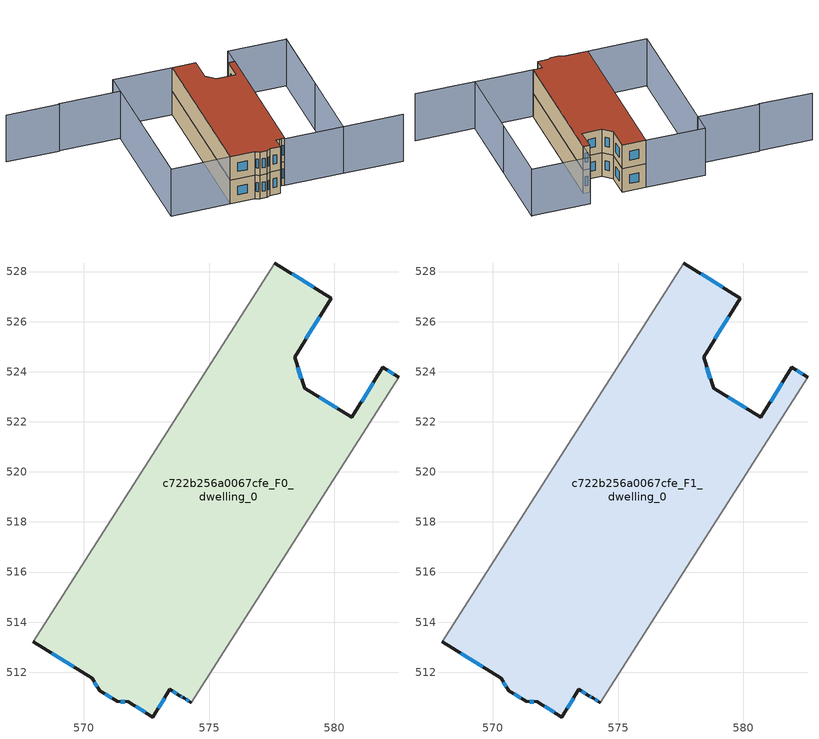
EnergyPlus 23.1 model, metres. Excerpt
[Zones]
c722b256a0067cfe_F0_dwelling_0
 floor ground (EU_floor_Construction): 579.88,526.94 578.41,524.57 578.81,523.34 580.7,522.17 581.94,524.17 582.57,523.78 574.3,510.79 573.99,510.98 573.83,511.07 573.44,511.31 572.76,510.21 571.77,510.82 571.34,510.83 570.64,511.26 570.33,511.76 567.98,513.21 577.62,528.34 z0
 wall outside (EU_wall_Construction): 567.98,513.21 570.33,511.76 570.64,511.26 571.34,510.83 571.77,510.82 572.76,510.21 573.44,511.31 573.83,511.07 573.99,510.98 574.3,510.79 / 582.57,523.78 581.94,524.17 580.7,522.17 578.81,523.34 578.41,524.57 579.88,526.94 577.62,528.34 z0:3
 wall adiabatic (EU_wall_Construction): 577.62,528.34 567.98,513.21 / 574.3,510.79 582.57,523.78 z0:3
 window (EU_Window_Construction): 571.47,510.83 571.64,510.82 / 570.86,511.13 571.12,510.97 / 570.43,511.61 570.54,511.42 / 568.71,512.76 569.6,512.21 / 579.17,527.37 578.32,527.9 / 578.87,525.31 579.42,526.2 / 578.69,523.73 578.54,524.19 / 580.11,522.54 579.4,522.98 / 581.56,523.55 581.09,522.8 / 582.38,523.91 582.14,524.05 / 574.08,510.92 574.2,510.85 / 573.88,511.04 573.94,511.01 / 573.56,511.24 573.71,511.14 / 572.97,510.55 573.23,510.97 / 572.08,510.63 572.45,510.4 z0.93:2.07
c722b256a0067cfe_F1_dwelling_0
 floor to c722b256a0067cfe_F0_dwelling_0 (EU_floor_Construction): 579.88,526.94 578.41,524.57 578.81,523.34 580.7,522.17 581.94,524.17 582.57,523.78 574.3,510.79 573.99,510.98 573.83,511.07 573.44,511.31 572.76,510.21 571.77,510.82 571.34,510.83 570.64,511.26 570.33,511.76 567.98,513.21 577.62,528.34 z3
 wall outside (EU_wall_Construction): 567.98,513.21 570.33,511.76 570.64,511.26 571.34,510.83 571.77,510.82 572.76,510.21 573.44,511.31 573.83,511.07 573.99,510.98 574.3,510.79 / 582.57,523.78 581.94,524.17 580.7,522.17 578.81,523.34 578.41,524.57 579.88,526.94 577.62,528.34 z3:6
 wall adiabatic (EU_wall_Construction): 577.62,528.34 567.98,513.21 / 574.3,510.79 582.57,523.78 z3:6
 window (EU_Window_Construction): 571.47,510.83 571.64,510.82 / 570.86,511.13 571.12,510.97 / 570.43,511.61 570.54,511.42 / 568.71,512.76 569.6,512.21 / 579.17,527.37 578.32,527.9 / 578.87,525.31 579.42,526.2 / 578.69,523.73 578.54,524.19 / 580.11,522.54 579.4,522.98 / 581.56,523.55 581.09,522.8 / 582.38,523.91 582.14,524.05 / 574.08,510.92 574.2,510.85 / 573.88,511.04 573.94,511.01 / 573.56,511.24 573.71,511.14 / 572.97,510.55 573.23,510.97 / 572.08,510.63 572.45,510.4 z3.93:5.07
 roof outside (EU_roof_Construction): 574.3,510.79 582.57,523.78 581.94,524.17 580.7,522.17 578.81,523.34 578.41,524.57 579.88,526.94 577.62,528.34 567.98,513.21 570.33,511.76 570.64,511.26 571.34,510.83 571.77,510.82 572.76,510.21 573.44,511.31 573.83,511.07 573.99,510.98 z6
shading: 559.82,536.87 564.88,533.65 / 585.5,503.58 579.81,507.2 / 564.92,533.72 570.76,530.01 / 570.76,530.01 562.38,516.85 / 579.81,507.2 589.26,522.03 / 589.25,522.02 579.81,507.2 / 579.81,507.2 574.26,510.73 / 574.26,510.73 583.7,525.55 / 583.7,525.55 589.25,522.02 / 577.62,528.34 567.98,513.21 / 567.98,513.21 562.35,516.8 / 562.35,516.8 571.98,531.93 / 571.98,531.93 577.62,528.34 z0:6
[Building]
EU S2 Campaign: North Axis=0; Terrain=City; Solar Distribution=FullExterior
[Site:Location]
Montreal-Trudeau.Intl.AP: Latitude=45.4667; Longitude=-73.75; Time Zone=-5; Elevation=36
[SizingPeriod:WeatherFileDays]
AnnualSizingPeriod: Begin Month=1; Begin Day of Month=1; End Month=12; End Day of Month=31; Day of Week for Start Day=Monday; Use Weather File Daylight Saving Period=No; Use Weather File Rain and Snow Indicators=No
[MATERIAL]
EU_InternalMass_Material: Roughness=MediumRough; Thickness=0.1; Conductivity=1; Density=1800; Specific Heat=900; Thermal Absorptance=0.9; Solar Absorptance=0.7; Visible Absorptance=0.7
[MATERIAL:NOMASS] Roughness=MediumRough; Thermal Absorptance=0.9; Solar Absorptance=0.7; Visible Absorptance=0.7
Name | Thermal Resistance
EU_wall_NoMass; EU_floor_NoMass | 1.51479
EU_roof_NoMass | 2.84114
[WINDOWMATERIAL:SIMPLEGLAZINGSYSTEM]
EU_Window_SimpleGlazing: UFactor=3.53504; Solar Heat Gain Coefficient=0.8; Visible Transmittance=0.8
[CONSTRUCTION]
EU_wall_Construction: EU_wall_NoMass
EU_roof_Construction: EU_roof_NoMass
EU_floor_Construction: EU_floor_NoMass
EU_Window_Construction: EU_Window_SimpleGlazing
EU_InternalMass_Construction: EU_InternalMass_Material
[ZONE] Type=1; Multiplier=1; Ceiling Height=autocalculate; Floor Area=autocalculate; Part of Total Floor Area=Yes
Name | Volume
c722b256a0067cfe_F0_dwelling_0 | 317.52
c722b256a0067cfe_F1_dwelling_0 | 317.515
[INTERNALMASS] Construction=EU_InternalMass_Construction; Surface Area=105.839
Name | Zone or ZoneList
c722b256a0067cfe_F0_dwelling_0_EU_InternalMass | c722b256a0067cfe_F0_dwelling_0
c722b256a0067cfe_F1_dwelling_0_EU_InternalMass | c722b256a0067cfe_F1_dwelling_0
[OTHEREQUIPMENT] Fuel Type=Electricity; Design Level Calculation Method=Watts/Area; Power per Zone Floor Area=1; Fraction Latent=0; Fraction Radiant=0; Fraction Lost=0; Carbon Dioxide Generation Rate=0; EndUse Subcategory=EU_Step8_InternalGains
Name | Zone or ZoneList or Space or SpaceList | Schedule
EU_Step8_InternalGain_c722b256a0067cfe_F0_dwelling_0_f000 | c722b256a0067cfe_F0_dwelling_0 | EU_Step8_GainSchedule_c722b256a0067cfe_F0_dwelling_0_f000
EU_Step8_InternalGain_c722b256a0067cfe_F1_dwelling_0_f000 | c722b256a0067cfe_F1_dwelling_0 | EU_Step8_GainSchedule_c722b256a0067cfe_F1_dwelling_0_f000
[ZONEVENTILATION:DESIGNFLOWRATE] Schedule=EU_AlwaysOn; Design Flow Rate Calculation Method=AirChanges/Hour; Air Changes per Hour=0.775154; Ventilation Type=Natural; Fan Pressure Rise=0; Fan Total Efficiency=1; Constant Term Coefficient=1; Temperature Term Coefficient=0; Velocity Term Coefficient=0; Velocity Squared Term Coefficient=0; Minimum Indoor Temperature=-100; Maximum Indoor Temperature=100; Delta Temperature=-100; Minimum Outdoor Temperature=-100; Maximum Outdoor Temperature=100; Maximum Wind Speed=40
Name | Zone or ZoneList or Space or SpaceList
EU_ConstantAir_c722b256a0067cfe_F0_dwelling_0 | c722b256a0067cfe_F0_dwelling_0
EU_ConstantAir_c722b256a0067cfe_F1_dwelling_0 | c722b256a0067cfe_F1_dwelling_0
[HVACTEMPLATE:THERMOSTAT] Constant Heating Setpoint=20; Constant Cooling Setpoint=50
EU_HeatOnly_c722b256a0067cfe_F0_dwelling_0; EU_HeatOnly_c722b256a0067cfe_F1_dwelling_0
[HVACTEMPLATE:ZONE:IDEALLOADSAIRSYSTEM] System Availability Schedule=EU_AlwaysOn; Maximum Heating Supply Air Temperature=50; Minimum Cooling Supply Air Temperature=13; Maximum Heating Supply Air Humidity Ratio=0.0156; Minimum Cooling Supply Air Humidity Ratio=0.0077; Heating Limit=NoLimit; Cooling Limit=NoLimit; Heating Availability Schedule=EU_AlwaysOn; Cooling Availability Schedule=EU_CoolingOff; Dehumidification Control Type=ConstantSensibleHeatRatio; Cooling Sensible Heat Ratio=0.7; Dehumidification Setpoint=60; Humidification Control Type=None; Humidification Setpoint=30; Outdoor Air Method=None; Outdoor Air Flow Rate per Person=0.00944; Outdoor Air Flow Rate per Zone Floor Area=0; Outdoor Air Flow Rate per Zone=0; Demand Controlled Ventilation Type=None; Outdoor Air Economizer Type=NoEconomizer; Heat Recovery Type=None; Sensible Heat Recovery Effectiveness=0.7; Latent Heat Recovery Effectiveness=0.65
Name | Template Thermostat
c722b256a0067cfe_F0_dwelling_0 | EU_HeatOnly_c722b256a0067cfe_F0_dwelling_0
c722b256a0067cfe_F1_dwelling_0 | EU_HeatOnly_c722b256a0067cfe_F1_dwelling_0
[SIZING:ZONE] Zone Cooling Design Supply Air Temperature Input Method=SupplyAirTemperature; Zone Cooling Design Supply Air Temperature=13; Zone Heating Design Supply Air Temperature Input Method=SupplyAirTemperature; Zone Heating Design Supply Air Temperature=50; Zone Cooling Design Supply Air Humidity Ratio=0.008; Zone Heating Design Supply Air Humidity Ratio=0.008; Cooling Design Air Flow Method=DesignDay; Cooling Design Air Flow Rate=0; Cooling Minimum Air Flow per Zone Floor Area=0.000762; Cooling Minimum Air Flow=0; Cooling Minimum Air Flow Fraction=0.2; Heating Design Air Flow Method=DesignDay; Heating Design Air Flow Rate=0; Heating Maximum Air Flow per Zone Floor Area=0.002032; Heating Maximum Air Flow=0.141576; Heating Maximum Air Flow Fraction=0.3; Account for Dedicated Outdoor Air System=No; Dedicated Outdoor Air System Control Strategy=NeutralSupplyAir; Dedicated Outdoor Air Low Setpoint Temperature for Design=autosize; Dedicated Outdoor Air High Setpoint Temperature for Design=autosize; Zone Load Sizing Method=Sensible Load Only No Latent Load; Zone Latent Cooling Design Supply Air Humidity Ratio Input Method=HumidityRatioDifference; Zone Cooling Design Supply Air Humidity Ratio Difference=0.005; Zone Latent Heating Design Supply Air Humidity Ratio Input Method=HumidityRatioDifference; Zone Humidification Design Supply Air Humidity Ratio Difference=0.005
c722b256a0067cfe_F0_dwelling_0; c722b256a0067cfe_F1_dwelling_0
[SCHEDULE:CONSTANT]
Name | Hourly Value
EU_AlwaysOn | 1
EU_CoolingOff | 0
[SCHEDULE:FILE] Column Number=1; Rows to Skip at Top=0; Number of Hours of Data=8760; Column Separator=Comma; Interpolate to Timestep=No; Minutes per Item=60; Adjust Schedule for Daylight Savings=Yes
Name | File
EU_Step8_GainSchedule_c722b256a0067cfe_F0_dwelling_0_f000 | ../../schedules/c722b256a0067cfe/c722b256a0067cfe_F0_dwelling_0_f000_gain.csv
EU_Step8_GainSchedule_c722b256a0067cfe_F1_dwelling_0_f000 | ../../schedules/c722b256a0067cfe/c722b256a0067cfe_F1_dwelling_0_f000_gain.csv
